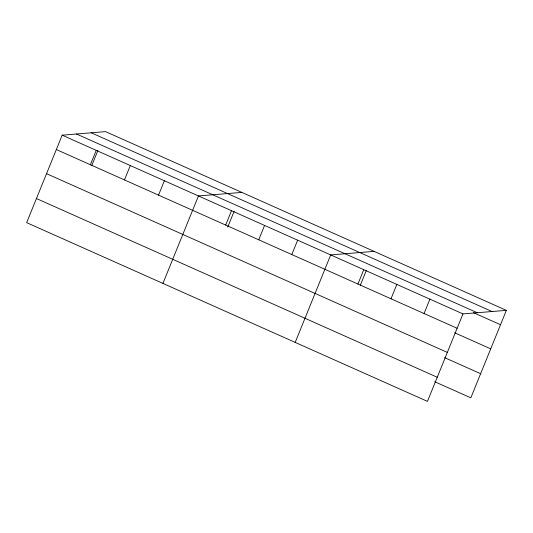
<?xml version="1.0" encoding="UTF-8"?>
<svg xmlns="http://www.w3.org/2000/svg" width="533" height="533" viewBox="0 0 533 533"><rect width="100%" height="100%" fill="white"/><g stroke="black" fill="none" stroke-linecap="round" stroke-linejoin="round"><path stroke-width="0.8" d="M506.35 310.353L105.547 131.624L62.168 135.175L26.65 222.647L427.453 401.376L462.97 313.904L506.35 310.353L470.832 397.825L434.761 381.741M90.403 164.744L96.24 150.366M91.756 165.596L97.879 150.519M124.469 179.934L130.305 165.556M158.534 195.125L164.371 180.754M162.925 283.416L198.443 195.944L241.822 192.393M225.672 225.059L231.509 210.688M227.718 227.118L234.147 211.288M258.738 239.81L264.575 225.432M291.804 254.554L297.641 240.176M295.189 342.399L330.707 254.921L374.086 251.369M357.936 284.042L363.772 269.665M360.288 285.348L366.411 270.271M391.002 298.786L396.838 284.415M424.068 313.531L429.904 299.16M91.236 132.797L492.032 311.525M76.486 134.003L477.282 312.731M473.457 312.664L500.514 324.724M62.168 135.175L462.97 313.904M56.331 149.546L457.134 328.275M454.649 332.765L490.72 348.849M46.538 173.671L447.34 352.4M444.555 357.616L480.626 373.7M36.444 198.529L437.247 377.251"/></g></svg>
